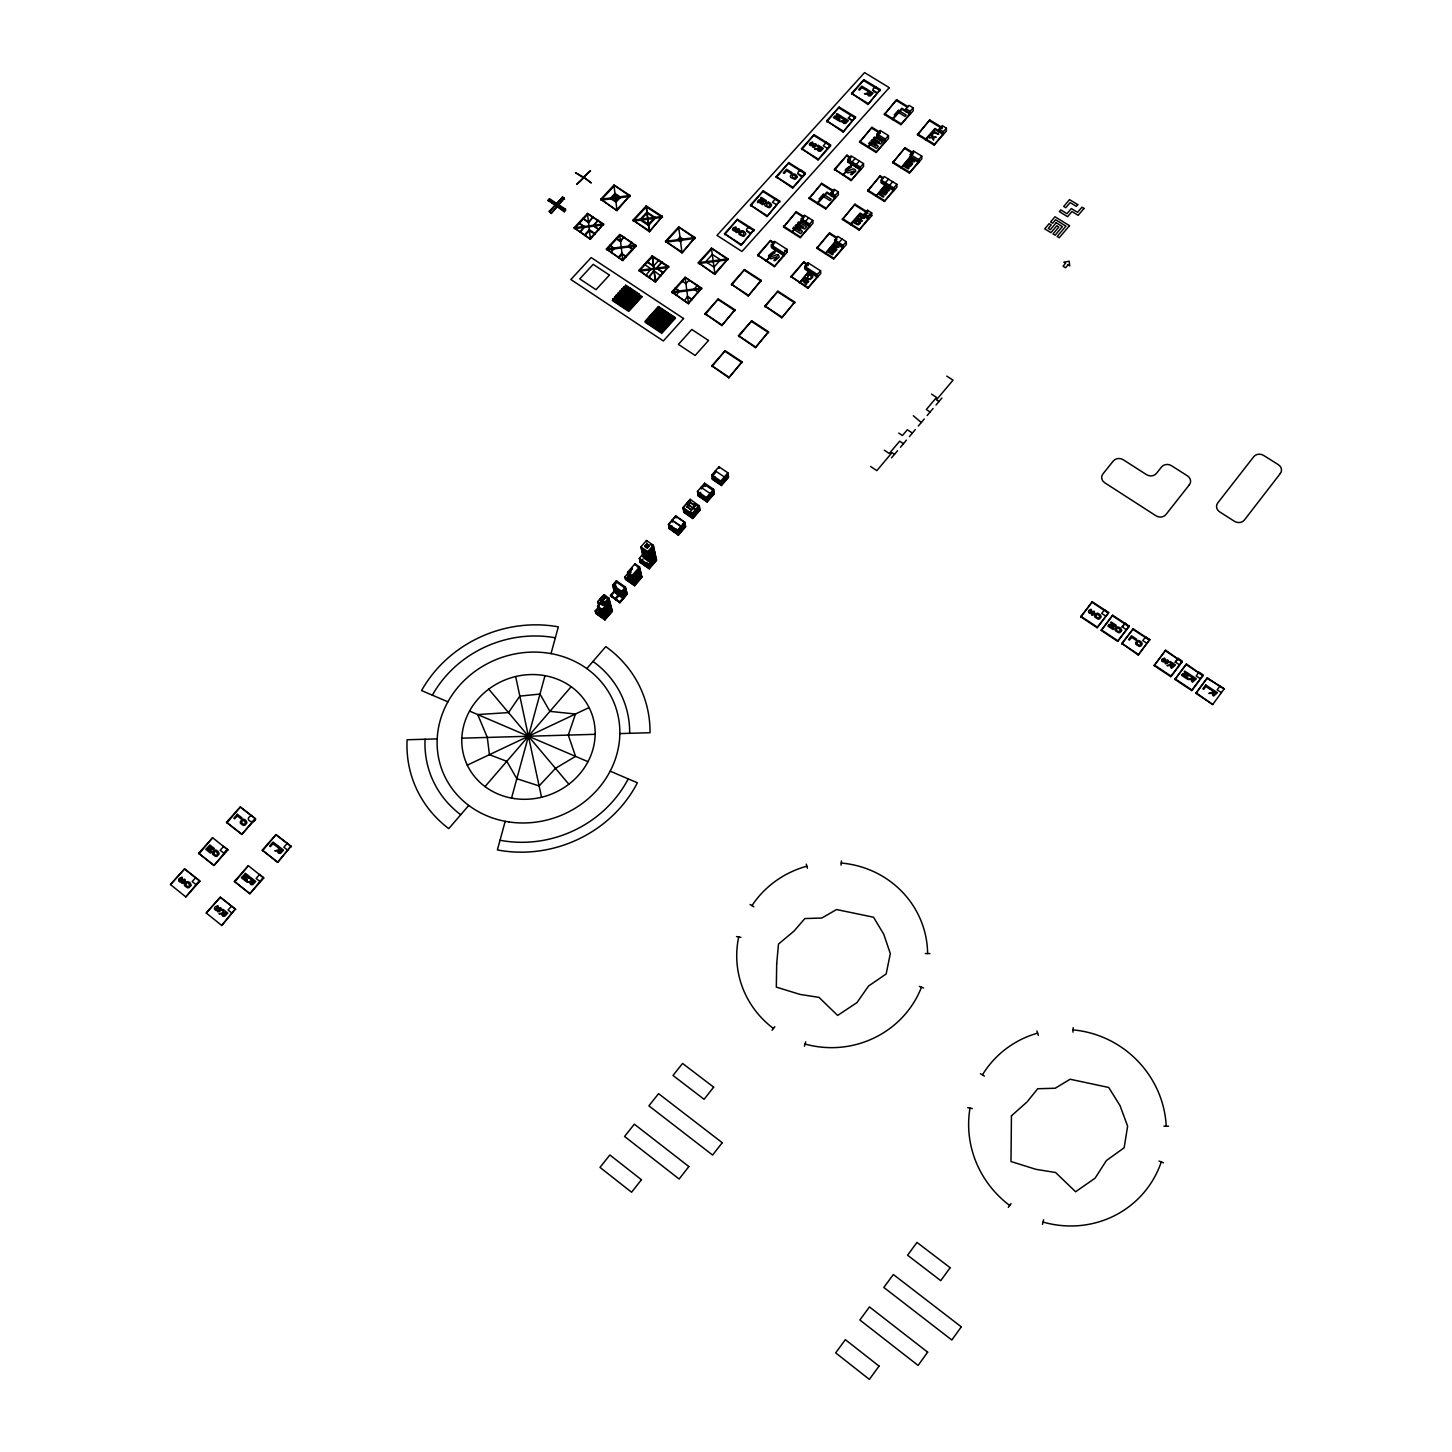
<?xml version="1.0" encoding="UTF-8"?>
<svg xmlns="http://www.w3.org/2000/svg" width="1452" height="1452" viewBox="0 0 1452 1452"><rect width="100%" height="100%" fill="white"/><g stroke="black" fill="none" stroke-linecap="round" stroke-linejoin="round"><path stroke-width="1.5" d="M912.382 154.039L901.002 167.906L910.313 157.379L910.331 154.475L913.435 150.972L921.784 156.126L921.748 159.012L909.351 173.078L892.671 162.751L905.086 147.741L913.417 152.877M905.975 111.75L905.975 108.791L909.061 105.343L913.199 107.884L913.181 110.842L900.875 124.636L884.377 114.508L896.683 99.734L907.682 106.45M909.351 173.078L918.662 161.535L910.313 156.38M913.199 107.884L910.114 111.332L910.095 114.272L901.855 109.227L892.617 119.572L892.617 118.556L901.855 108.21L910.114 113.256L900.875 124.636M913.417 153.876L913.435 150.972M939.135 132.041L939.19 129.101L942.275 125.634L946.432 128.175L946.359 131.116L934.09 145.037L917.446 134.818L929.752 119.935L942.221 127.54M921.784 156.126L918.68 159.629L918.662 162.533L910.313 157.379M917.446 134.818L929.752 119.935M934.09 145.037L943.328 133.566L934.997 128.466L925.759 138.902L925.759 139.918L934.961 129.482L943.292 134.582L943.364 131.66L946.432 128.175M1072.955 1032.136L1073.228 1027.653M841.035 865.156L841.47 860.945M1105.807 616.047L1101.687 613.452L1104.555 609.713L1108.493 613.198L1097.113 627.736L1080.796 616.882L1092.303 601.727L1108.62 612.526M1080.796 616.882L1092.303 601.727M1097.113 627.736L1108.638 612.417M1125.028 623.253L1122.178 626.992L1125.028 623.253L1128.966 626.738L1117.623 641.348L1101.215 630.44L1112.704 615.231L1129.111 626.066M1101.215 630.44L1112.704 615.231M1117.623 641.348L1129.13 625.975M1138.223 655.033L1149.748 639.588L1138.223 655.033L1121.87 643.418L1133.232 628.789L1149.712 639.697L1145.61 636.865L1142.76 640.622L1146.917 643.254M1126.298 629.623L1122.196 626.901M1121.724 644.089L1133.232 628.789M1154.159 665.615L1165.647 650.224L1182.091 661.876L1170.784 676.668L1154.159 665.615L1165.647 650.224M1042.463 1224.363L1043.625 1219.753M1170.784 676.668L1182.291 661.132L1178.135 658.373L1175.285 662.166L1178.135 658.373M1174.958 679.445L1186.447 663.981L1202.982 675.688L1191.693 690.553L1174.958 679.445L1186.447 663.981M1179.478 664.816L1175.303 662.058M505.205 821.306L497.383 849.928A122.821 112.258 -20.9 0 0 637.392 782.791L610.167 771.157M511.54 798.11L544.99 675.67M551.034 653.6L558.33 626.847A122.821 112.258 -20.9 0 0 421.57 690.571L447.906 701.824M1191.693 690.553L1203.2 674.944L1199.007 672.167L1196.158 675.979L1200.368 678.665M1221.386 692.568L1217.139 689.882L1219.989 686.052L1224.199 688.829L1212.71 704.529L1195.885 693.348L1207.356 677.812L1224.163 688.938M185.311 880.856L184.767 881.945A4.41 3.902 -34.8 0 1 184.132 882.653L183.279 883.179A1.978 1.742 -34.8 0 1 181.554 883.07L184.132 880.547L181.137 881.763A1.869 1.652 -34.8 0 1 180.411 881.945L180.157 881.945M804.408 1046.184L805.697 1041.846M1195.885 693.348L1207.356 677.812M1212.71 704.529L1196.067 692.713M1224.199 688.829L1207.157 678.465M1088.437 611.346C1088.619 616.338 1097.494 609.949 1091.577 614.795M809.653 143.748L809.581 143.875A1.978 1.652 -3.6 0 0 809.544 145.073C812.376 147.196 817.694 143.149 812.666 147.142A1.924 1.597 -3.5 0 0 814.463 147.215L815.244 146.743A4.283 3.576 -3.6 0 0 815.824 146.126L816.26 144.837M732.824 228.672L732.752 228.799A2.015 1.706 -5.9 0 0 732.679 230.051L734.549 231.158A1.851 1.561 -5.9 0 0 735.275 230.995L738.251 229.852L735.819 232.175A1.942 1.652 -5.8 0 0 737.634 232.247L738.451 231.757A4.356 3.684 -5.9 0 0 739.05 231.122L739.485 230.142A1.833 1.543 -5.8 0 0 739.431 229.489L739.05 228.926A1.924 1.633 -5.8 0 0 738.523 228.617L734.186 229.87L735.329 227.982A2.105 1.797 -5.9 0 1 736.128 228.182L735.892 226.911L733.55 227.746A5.136 4.356 -5.8 0 0 732.988 228.381M178.995 879.186L178.905 879.349A2.033 1.797 -34.8 0 0 178.705 880.711L179.068 881.382A2.668 2.36 -34.8 0 0 179.485 881.709L179.703 881.818M1008.305 1207.356L1011.064 1203.563M772.047 1030.267L774.842 1026.691M891.528 457.87L897.536 450.737M900.494 447.216L906.465 440.101M909.406 436.616L915.377 429.52M918.299 426.053L924.252 418.993M927.156 415.526L933.073 408.484M935.996 405.035L941.894 398.011M468.76 805.443L448.759 828.62A122.821 112.258 -20.9 0 1 407.105 739.758L437.197 738.887M485.004 786.603L571.18 686.705M586.808 668.592L605.774 646.612A122.821 112.258 -20.9 0 1 650.024 732.715L619.841 733.587M610.911 605.774L603.433 614.396L598.896 611.183M640.604 571.543L633.217 580.074L628.68 576.898M655.324 554.591L649.824 560.944L643.036 556.207M684.727 522.139L685.598 526.858L678.374 535.189L677.485 530.506L684.727 522.139L675.725 515.932L668.465 524.281L669.39 528.982L671.804 526.205M692.804 518.527L691.969 513.79L699.192 505.477L699.991 510.251L692.804 518.527L683.838 512.375L682.966 507.601L690.172 499.307L699.265 505.877L692.041 514.189L683.039 508L690.245 499.706M611.31 607.263L603.832 615.866L599.313 612.671M626.175 590.129L622.472 594.394L613.416 588.024L615.902 585.192M640.967 573.068L633.58 581.58L629.061 578.422M640.931 546.878L647.755 551.633L650.151 562.468L643.381 557.75L640.931 546.878L646.485 540.489L653.327 545.244L656.576 560.345L649.262 568.785L648.318 564.592L655.669 556.134M707.16 501.975L706.452 497.582L713.622 489.306L704.619 483.189L697.45 491.429L698.194 495.84L707.16 501.975L714.311 493.734L713.622 489.306M721.426 485.512L720.773 481.066L727.906 472.844L718.922 466.764L711.789 474.967L712.478 479.414L721.426 485.512L728.541 477.309L727.906 472.844M611.691 608.751L604.25 617.354L595.193 610.929L598.932 606.646L597.589 601.8L602.271 596.463C607.226 597.407 602.326 603.052 600.384 598.623L602.235 605.393M626.556 591.617L622.854 595.901L613.815 589.53L616.283 586.699M641.312 574.593L633.943 583.105L624.923 576.771L632.292 568.295M655.995 557.677L648.663 566.117L639.642 559.837M685.09 524.099L677.848 532.467L668.846 526.241M728.142 474.477L721.009 482.681L712.024 476.583L715.6 472.481L715.346 470.865L724.348 476.946L724.82 480.195M612.091 610.221L604.649 618.824L595.61 612.417L599.349 608.116M612.635 585.011L621.71 591.4L623.217 597.389L614.196 591.037L612.635 585.011L616.356 580.727L625.431 587.098L627.191 594.249L619.804 602.78L626.919 593.124M634.306 584.611L641.657 576.117M656.322 559.202L649.008 567.641L639.987 561.361M685.38 525.678L678.157 534.027L669.154 527.82M699.791 509.053L692.604 517.348L683.62 511.177M714.13 492.518L706.961 500.777L697.995 494.642M728.36 476.093L721.263 484.296L712.279 478.198M612.2 610.602L604.74 619.187L595.719 612.78M627.01 593.487L619.605 602.035L610.602 595.665L616.519 588.859M641.748 576.498L634.397 584.975L625.286 578.277M656.413 559.583L649.08 568.022L640.078 561.742M699.864 509.452L692.677 517.747L683.692 511.576M714.184 492.936L707.033 501.176L698.067 495.041L700.445 492.301M728.432 476.492L721.317 484.696L712.351 478.615M612.29 610.965L604.849 619.55L595.828 613.143M627.101 593.868L619.714 602.398L610.693 596.046L614.396 591.781L623.416 598.133M641.838 576.861L634.488 585.356L625.467 579.039M656.486 559.964L649.171 568.404L640.169 562.124L642.619 559.31M678.302 534.808L685.525 526.459M699.937 509.852L692.749 518.146L683.765 511.975M714.239 493.335L707.106 501.575L698.122 495.441L700.517 492.7M728.487 476.909L721.372 485.095L712.406 479.015M595.193 610.929L595.919 613.524L604.939 619.913L612.381 611.328L608.824 597.897L605.048 602.235L608.37 614.523M624.923 576.771L625.576 579.421L634.578 585.737L641.929 577.243L639.552 566.952L634.996 563.775L627.573 572.324L629.424 579.929M645.051 546.333C650.206 541.052 641.439 547.077 647.338 547.912L649.189 545.789L646.83 543.81M601.437 597.879L597.698 602.181L600.729 604.322M604.359 595.066L600.583 599.386L605.157 602.616L608.914 598.278L604.25 594.685L600.493 599.004L605.048 602.235M616.755 582.252L613.034 586.517L622.091 592.888L625.794 588.623L616.755 582.252L616.356 580.727M647.338 547.912L649.098 545.389M599.712 614.142L597.552 606.337L601.309 602.017L605.974 605.611M602.671 600.239L604.558 598.079M649.262 568.785L640.259 562.505L639.297 558.294L643.69 553.23M601.418 602.398L597.661 606.718L602.199 609.949L609.713 601.291M632.4 568.73L627.954 573.849L632.491 577.025L639.896 568.494L636.883 566.371M647.755 551.633L653.327 545.244M686.941 506.675L690.553 502.519L695.072 505.605L691.515 510.16L686.941 506.675L691.515 510.16M619.804 602.78L610.493 595.302L616.664 588.187M687.014 507.075L690.553 502.519M631.275 571.961L628.317 575.373L632.854 578.549L640.259 570.019M671.731 525.824L669.318 528.601L678.374 535.189M610.784 596.409L614.305 591.4L623.507 598.496L614.486 592.162M625.576 579.421L628.026 576.589M640.259 562.505L642.692 559.692M698.194 495.84L700.572 493.099M712.478 479.414L714.838 476.692M653.999 548.366L648.445 554.755L641.639 549.999M604.939 619.913L602.108 609.568L605.865 605.248M634.578 585.737L632.128 575.5L639.552 566.952M654.326 549.927L648.79 556.298L641.984 551.56M610.112 602.798L602.616 611.437L598.061 608.207M654.67 551.488L649.135 557.858L642.328 553.121M691.461 509.761L695.072 505.605M620.93 591.654L615.103 598.841L621.02 592.035M610.512 604.286L603.034 612.907L598.478 609.695M621.71 591.4L625.431 587.098M654.997 553.049L649.48 559.401L642.692 554.664M691.061 511.34L688.103 514.262M647.102 562.45L644.761 565.645M676.215 528.909L673.873 532.085M621.456 592.489L615.303 599.585L618.988 595.32M690.716 512.683L688.248 515.061M817.349 274.501L820.58 270.834L807.965 262.758L804.735 266.406L804.916 269.146L817.512 277.241L817.349 274.501L804.735 266.406M834.809 242.774L843.195 248.11L843.086 245.334L846.28 241.704L837.877 236.386L834.682 239.997L834.809 242.774L825.208 253.646L836.897 239.417M864.394 215.676L867.552 212.101L855.01 204.206L842.378 219.488L859.112 230.051L868.586 218.308L860.201 213.045L850.69 223.789L850.727 224.77L860.237 214.025L868.605 219.288L868.55 216.475L871.708 212.881L867.516 210.25L864.339 213.825L864.412 216.657M893.742 187.907L896.882 184.35L884.322 176.545L881.201 180.084L881.237 182.952L893.76 190.756L893.742 187.907L881.201 180.084M728.813 377.829L742.045 361.838L725.183 350.694L711.807 365.759L728.813 377.829L742.045 361.838M755.421 347.645L768.525 331.8L751.7 320.783L738.469 335.702L755.421 347.645L768.525 331.8M781.757 317.788L794.752 302.07L777.927 291.199L764.841 305.955L781.757 317.788L794.752 302.07M808.074 264.554L803.9 261.868L790.941 276.479L807.802 288.24L817.458 276.297L804.844 268.203L807.003 265.77M836.552 237.311L829.582 232.901L816.823 248.31L833.593 259L843.158 247.149L834.755 241.812M882.961 177.561L880.184 175.837L867.661 190.974L884.359 201.429L893.76 189.776L881.219 181.954M807.802 288.24L820.725 273.575L820.58 270.834M833.593 259L846.389 244.499L846.28 241.704M859.112 230.051L871.763 215.713L871.708 212.881M884.359 201.429L896.882 187.217L896.882 184.35M888.497 179.141L885.375 182.698L885.411 185.547L875.992 196.183L885.393 184.567M809.054 270.889L799.399 282.831L809.109 271.851M842.069 239.054L838.875 242.665L839.002 245.442M892.69 181.754L889.55 185.293L889.586 188.161M263.774 878.024L248.346 865.719L234.389 881.418L249.835 893.76L263.774 878.024L259.545 874.467L256.115 878.478L259.89 881.418M287.296 843.322L283.848 847.206L287.55 850.037M892.671 162.751L905.086 147.741M711.934 366.63L725.183 350.694M738.578 336.574L751.7 320.783M764.932 306.844L777.927 291.199M791.013 277.423L803.9 261.868M816.823 248.31L829.582 232.901M842.378 219.488L855.01 204.206M867.661 190.974L880.184 175.837M249.835 893.76L263.302 877.407M277.641 862.361L290.999 846.153L276.043 834.591L262.231 850.128L277.641 862.361L290.999 846.153M221.739 925.487L235.333 908.988L221.739 925.487L206.257 913.018L220.359 897.173L235.387 909.079M721.807 325.557L734.93 309.82L718.25 298.93L705 313.705L721.807 325.557L734.93 309.82M748.197 295.954L761.193 280.363L744.531 269.582L731.427 284.211L748.197 295.954L761.193 280.363M774.696 243.174L770.558 240.506L757.581 254.989L774.297 266.66L783.953 254.79L771.466 246.786L773.626 244.372M804.59 217.038L796.295 211.774L783.535 227.075L800.143 237.656L809.708 225.895L801.395 220.613M834.21 191.138L821.778 183.333L809.145 198.488L825.716 208.961L835.19 197.309L826.896 192.081L817.367 202.736L817.422 203.716L826.95 193.062L835.245 198.289L835.118 195.439L838.294 191.882L834.138 189.268L830.961 192.826L831.088 195.675L833.194 193.297M851.144 157.742L847.006 155.183L834.428 169.212L851.035 180.574L860.419 168.995L848.004 161.263L850.092 158.921M880.221 132.404L871.98 127.322L859.548 142.223L876.082 152.46L885.393 140.989L877.117 135.871M774.297 266.66L787.256 252.122L787.038 249.363L774.551 241.359L771.302 244.971L771.557 247.748L784.026 255.752L783.808 252.993L787.038 249.363M800.143 237.656L812.957 223.281L812.793 220.468L804.481 215.186L801.268 218.78L801.45 221.593L791.83 232.356L803.519 218.217M825.716 208.961L838.403 194.731L838.294 191.882M851.035 180.574L863.577 166.472L863.504 163.586L851.072 155.854L847.932 159.375L848.041 162.261L860.455 169.993L860.364 167.107L863.504 163.586M876.082 152.46L888.497 138.521L888.479 135.599L880.202 130.499L877.099 133.965L877.135 136.887L867.806 147.342L879.186 133.566M220.359 897.173L206.257 913.018M234.807 881.945L248.346 865.719M262.63 850.672L276.043 834.591M855.21 158.431L852.07 161.952L852.179 164.838L842.741 175.383L852.142 163.84M775.622 249.454L765.984 261.287L775.713 250.416M808.637 217.836L805.424 221.43L805.606 224.225M859.366 161.009L856.226 164.53L856.317 167.416M831.052 194.695L833.158 192.317M801.45 221.593L809.762 226.875L809.599 224.062L812.793 220.468M877.135 136.887L885.411 141.987L885.375 139.083L888.479 135.599M705.127 314.594L718.25 298.93M731.536 285.118L744.531 269.582M757.672 255.933L770.558 240.506M783.535 227.075L796.295 211.774M809.145 198.488L821.778 183.333M834.483 170.211L847.006 155.183M859.548 142.223L871.98 127.322M884.377 114.508L896.683 99.734M227.401 849.293L223.989 853.268L220.196 850.273L223.681 846.389L227.91 849.928L213.952 865.501L198.634 853.268L212.609 837.731L227.91 849.928M213.952 865.501L227.474 849.384M241.794 834.41L255.207 818.42L240.342 806.913L226.512 822.286L241.794 834.41L255.606 818.982C254.064 825.135 242.992 819.454 251.486 815.552M185.82 896.919L199.469 880.638L184.585 868.877L170.483 884.558L185.82 896.919L199.922 881.183L195.947 884.577L192.154 881.545L195.748 877.698M848.041 162.261L850.128 159.92M184.585 868.877L170.483 884.558M199.087 853.812L212.609 837.731M226.948 822.848L240.342 806.913M746.618 230.686C758.906 237.384 739.068 230.196 749.867 227.256M797.983 173.732C810.143 180.211 790.705 173.75 801.159 170.211L805.352 173.95L792.629 188.07L776.112 176.69L788.853 162.624L805.279 172.951L792.629 188.07M830.544 144.928L814.136 134.709L801.522 148.63L818.002 159.901L830.58 145.926L826.424 142.205L823.284 145.853L827.386 148.249M848.313 118.102L852.415 120.625L848.313 118.102L851.435 114.654M873.088 90.46C885.23 96.703 865.773 90.187 876.173 87.211M688.375 302.796L701.625 288.059L685.108 277.259L671.822 291.925L688.502 303.686L701.625 288.059L671.822 291.925L688.502 303.686L685.108 277.259L701.77 288.966L671.967 292.814L685.235 278.167M714.82 273.412L727.96 258.855L711.444 248.165L698.303 262.667L714.947 274.319L727.96 258.855L698.303 262.667L714.947 274.319L711.444 248.165L728.069 259.763L698.43 263.592L711.571 249.091M741.119 245.279L753.987 229.743L737.507 219.325L724.512 233.699L741.119 245.279L753.987 229.743M767.001 216.529L779.76 201.12L763.316 190.829L750.448 205.041L767.001 216.529L779.76 201.12M818.002 159.901L830.526 144.764M843.104 132.023L855.518 117.013L839.165 107.085L826.678 120.861L843.104 132.023L855.518 117.013M867.951 104.435L880.275 89.552L863.922 79.715L851.58 93.364L867.951 104.435L880.275 89.552M724.621 234.661L737.507 219.325M750.557 206.021L763.316 190.829M776.203 177.689L788.853 162.624M801.595 149.647L814.136 134.709M826.732 121.877L839.165 107.085M851.598 94.398L863.922 79.715M757.436 202.736L761.102 198.706M648.844 277.622L654.09 270.798L660.914 276.061M681.859 251.976L665.488 241.322L677.485 239.78L680.571 241.812L683.021 239.072L695.018 237.529L682.004 252.902L665.488 241.322L678.665 226.948L695.018 237.529L682.004 252.902L678.665 226.948L695.145 238.455L665.651 242.248L678.792 227.873M648.699 276.751L654.108 270.834M661.985 262.177L656.594 268.094L663.401 273.339M680.571 241.812L683.021 239.108L679.953 237.075L677.503 239.816L683.021 239.108M663.255 272.431L668.646 266.496L652.257 255.788L638.953 270.326L655.505 282.015L668.646 266.496L638.953 270.326L655.505 282.015L652.257 255.788L655.36 281.107L663.255 272.468L656.594 268.057L661.985 262.14L662.13 263.066M646.866 261.723L653.527 266.079L658.899 260.144L659.063 261.051M628.553 246.041L631.874 242.448L636.121 246.06L622.817 260.525L606.392 248.945L619.714 234.516L631.874 242.448L628.734 247.003L632.8 249.671L628.553 246.041L631.892 242.484M655.015 217.31L648.427 224.461L640.314 219.198L646.92 212.065L655.033 217.346L648.445 224.497L640.332 219.234M618.57 256.931L621.91 253.32M622.636 259.618L635.958 245.134L606.392 248.945L622.817 260.525L619.714 234.516L636.121 246.06L606.591 249.853L619.895 235.442M590.22 238.328L603.56 223.953L587.479 213.444L574.139 227.746L590.419 239.235L603.56 223.953L574.139 227.746L590.419 239.235L587.479 213.444L603.76 224.897L574.339 228.672L587.679 214.388M616.828 209.687L630.023 195.476L613.96 185.076L600.765 199.233L617.009 210.613L630.023 195.476L600.765 199.233L617.009 210.613L613.96 185.076L630.204 196.419L600.947 200.158L614.142 186.019M551.197 213.462L564.302 198.18L562.614 197.073L549.237 211.284L551.197 213.462L564.302 198.18M583.65 177.979L576.698 184.404L590.492 170.701L583.559 177.108L591.327 182.952L584.121 177.471M564.302 211.774L565.481 209.197L549.528 198.761L548.112 200.267L564.302 211.774L565.481 209.197M548.366 201.338L549.528 198.761M549.491 212.355L562.614 197.073M467.272 765.15L589.095 707.578M461.809 738.179L595.157 734.313M925.36 953.565L929.879 953.565M1163.887 1126.189L1168.57 1126.189M1213.836 695.907L1217.393 692.695L1212.039 689.155L1211.313 690.117L1213.382 691.805A2.541 2.305 15.7 0 1 1212.964 692.241L1208.844 693.403L1212.42 693.348L1212.71 695.363A2.487 2.251 15.9 0 0 1213.219 695.708M1171.818 668.101L1175.503 664.943L1170.221 661.44L1169.477 662.402L1171.528 664.072A2.505 2.269 13.3 0 1 1171.092 664.49L1166.991 665.651L1170.566 665.579L1170.838 667.593A2.468 2.232 13.5 0 0 1171.328 667.938M1192.709 681.968L1196.394 678.792L1191.076 675.253L1190.331 676.233L1192.401 677.903A2.523 2.287 14.5 0 1 1191.965 678.32L1187.863 679.482L1191.439 679.427L1191.711 681.442A2.468 2.251 14.7 0 0 1192.219 681.787M736.527 936.558L740.919 937.339M967.722 1107.713L972.314 1108.548M768.435 202.282L769.651 202.736A6.933 5.862 -4.9 0 1 770.522 203.298L771.52 204.823A3.122 2.632 -4.8 0 1 771.502 205.676L769.977 207.418A2.523 2.124 -4.8 0 1 769.143 207.69L765.168 205.894A2.977 2.523 -4.9 0 1 764.805 204.913A2.487 2.087 -4.9 0 1 764.968 203.952L766.384 202.518A2.541 2.142 -4.9 0 1 767.509 202.227A2.977 2.523 -4.9 0 1 768.525 202.155M742.589 230.904L743.823 231.358A6.97 5.917 -5.8 0 1 744.676 231.939L745.675 233.463A3.122 2.65 -5.7 0 1 745.656 234.335L744.114 236.095A2.523 2.142 -5.7 0 1 743.279 236.367L739.286 234.571A2.995 2.541 -5.7 0 1 738.941 233.572A2.487 2.124 -5.7 0 1 739.104 232.592L740.538 231.158A2.559 2.178 -5.7 0 1 741.663 230.85M1097.912 613.524L1099.11 613.996A6.625 5.989 9.2 0 1 1099.963 614.595L1101.015 616.156A2.977 2.686 9.3 0 1 1101.052 617.027L1099.708 618.806A2.432 2.196 9.3 0 1 1098.638 619.096A2.686 2.432 9.3 0 1 1098.057 619.096L1095.026 617.227A2.85 2.577 9.2 0 1 1094.627 616.211A2.36 2.142 9.2 0 1 1094.717 615.231L1095.752 613.924A2.45 2.214 9.2 0 1 1097.04 613.47M1138.949 640.713L1140.165 641.203A6.679 6.062 11.6 0 1 1141.036 641.802L1142.089 643.363A2.995 2.704 11.6 0 1 1142.143 644.252L1140.8 646.049A2.45 2.214 11.6 0 1 1139.729 646.358A2.704 2.45 11.6 0 1 1139.13 646.34L1136.081 644.452A2.868 2.595 11.6 0 1 1135.664 643.436A2.378 2.16 11.5 0 1 1135.754 642.437L1136.789 641.112A2.468 2.232 11.6 0 1 1138.078 640.659M216.294 850.455L217.437 850.981A6.988 6.189 -33.5 0 1 218.217 851.616L219.034 853.286A3.14 2.795 -33.4 0 1 218.925 854.23L217.256 856.135A2.559 2.269 -33.4 0 1 216.13 856.462A2.831 2.523 -33.4 0 1 215.531 856.426L212.754 854.429A3.013 2.668 -33.4 0 1 212.5 853.34A2.505 2.214 -33.4 0 1 212.772 852.27L214.025 850.872A2.595 2.287 -33.4 0 1 215.404 850.4M919.352 986.398L923.599 987.995M1159.023 1161.074L1163.506 1162.762M469.522 711.063L587.987 761.683M750.067 904.505L753.824 906.756M980.427 1073.7L984.402 1076.095M863.958 80.749L880.293 90.732M896.701 100.769L907.663 107.466M929.734 120.952L942.185 128.556M905.975 108.791L910.114 111.332M939.19 129.101L943.364 131.66M932.184 134.183L934.489 132.822L938.682 134.237L934.435 131.642L931.258 135.236L932.039 136.905L929.098 137.668L932.456 137.831L933.527 140.172L933.636 137.886L936.213 137.123L933.237 136.96L932.021 134.364M851.58 93.364L867.933 103.401M884.359 113.492L900.875 123.62M917.446 133.802L934.108 144.02M839.202 108.101L855.555 118.193M871.999 128.339L878.859 132.568M905.086 148.739L912.019 153.023M877.099 133.965L885.375 139.083M910.331 154.475L918.68 159.629M826.678 120.861L843.067 131.007M859.53 141.207L876.064 151.462M892.671 161.753L909.351 172.08M814.191 135.726L830.58 145.926M847.042 156.181L849.801 157.887M880.202 176.817L882.979 178.56M847.932 159.375L860.364 167.107M801.522 148.63L817.948 158.903M834.428 169.212L850.999 179.576M867.624 189.976L884.341 200.449M788.926 163.622L805.352 173.95M821.832 184.313L832.867 191.247M855.047 205.186L867.57 213.081L867.516 210.25M868.968 213.952L871.763 215.713M830.961 192.826L835.118 195.439M864.339 213.825L868.55 216.475M776.112 176.69L792.556 187.072M809.073 197.508L825.662 207.981M842.341 218.508L859.076 229.089M763.407 191.827L779.851 202.264M796.368 212.736L803.283 217.128M829.637 233.863L836.606 238.291M801.268 218.78L809.599 224.062M834.682 239.997L843.086 245.334M750.448 205.041L766.91 215.549M783.463 226.095L800.07 236.694M816.768 247.348L833.539 258.039M737.616 220.305L754.096 230.868M770.631 241.468L773.408 243.246M784.479 250.343L787.256 252.122M803.954 262.83L806.749 264.609M771.302 244.971L783.808 252.993M946.758 376.122L953.038 380.152L936.413 399.881L938.936 401.514M724.512 233.699L741.01 244.317M757.581 254.989L774.225 265.698M790.941 276.479L807.748 287.296M744.64 270.489L761.284 281.271M778.018 292.088L794.807 302.978M931.549 394.145L936.558 397.394L926.322 409.537L930.115 412.005M583.559 177.108L575.428 172.625L583.087 177.616M731.427 284.211L748.089 295.065M764.841 305.955L781.666 316.899M913.326 415.744L921.276 422.514M562.85 198.162L564.538 199.269M718.359 299.82L735.039 310.728M751.791 321.672L768.616 332.671M912.4 433.077L907.318 429.756L902.454 435.527L898.715 433.077M653.509 266.043L646.866 261.687L647.029 262.612M549.782 199.831L565.717 210.268M555.934 204.169L557.622 205.276M556.189 205.24L557.877 206.347M548.112 200.267L564.048 210.721M594.812 233.373L589.276 229.706L584.684 234.68L584.884 235.605L589.476 230.668L595.011 234.298L594.812 233.336M675.289 289.148L675.144 288.24L679.282 290.963L676.106 295.536M675.162 288.276L679.282 290.999M687.558 296.426L691.697 299.13M903.489 443.659L899.677 441.172L889.296 453.496L884.268 450.174M549.237 211.284L550.943 212.391M705 313.705L721.698 324.685M738.469 335.702L755.33 346.774M894.541 454.295L892 452.625L876.845 470.63L870.547 466.455M725.292 351.565L742.153 362.691M1092.194 602.417L1108.493 613.198M1112.577 615.902L1128.966 626.738M1133.086 629.46L1149.567 640.35M1165.466 650.877L1182.091 661.876M1186.266 664.635L1202.982 675.688M711.807 365.759L728.686 376.975M1080.905 616.211L1097.24 627.064M1101.324 629.787L1117.75 640.695M1121.87 643.418L1138.368 654.38M1154.304 664.98L1170.965 676.033M1175.14 678.81L1191.874 689.918M711.789 474.967L720.773 481.066M697.45 491.429L706.452 497.582M697.722 493.045L706.707 499.179L713.876 490.921L704.892 484.805L701.298 488.925L701.044 487.309L710.046 493.444L710.554 496.657M694.129 503.771L699.519 507.456L692.314 515.769L683.329 509.598M690.626 502.918L695.127 506.004M695.653 510.033L686.578 503.463L695.581 509.634L696.198 513.191M682.966 507.601L691.969 513.79M682.458 524.009L685.453 526.06L678.229 534.409L669.245 528.201M672.167 520.506L681.188 526.713M668.465 524.281L677.485 530.506M650.242 544.446L653.654 546.805L648.1 553.194L641.276 548.439M646.902 544.21L649.189 545.789M644.96 545.934L647.247 547.531M639.297 558.294L648.318 564.592M627.573 572.324L632.128 575.5M610.493 595.302L619.514 601.654M604.758 596.572L609.314 599.785L605.557 604.123L601.001 600.892M604.649 598.46L602.271 596.463M601.818 603.887L606.373 607.099M597.589 601.8L600.62 603.941M597.552 606.337L602.108 609.568M240.76 807.475L255.606 818.982M276.443 835.154L291.453 846.788M226.512 822.286L241.377 833.865M262.231 850.128L277.241 861.835M198.634 853.268L213.517 864.975M234.389 881.418L249.417 893.252M185.057 869.403L199.922 881.183M220.795 897.699L235.823 909.587M231.884 913.036L228.037 909.987L231.63 906.102M488.743 689.119L568.857 784.207M816.187 144.528L815.951 144.147A1.906 1.597 -3.5 0 0 815.28 143.694L811.087 144.964L812.122 143.095A2.069 1.742 -3.6 0 1 812.92 143.258L812.648 142.042L810.361 142.859A5.064 4.229 -3.5 0 0 809.817 143.476M1168.334 660.769L1168.007 660.279A1.851 1.688 13.2 0 0 1167.408 659.88L1163.415 661.186L1164.286 659.208A2.033 1.833 13.1 0 1 1165.067 659.408L1164.74 658.101L1162.544 658.936A4.955 4.483 13.2 0 0 1162.072 659.607M185.311 880.13L185.003 879.531A1.96 1.724 -34.8 0 0 184.531 879.186L180.193 880.529L181.5 878.46A2.142 1.888 -34.8 0 1 182.262 878.678L182.153 877.28A2.341 2.069 -34.8 0 0 181.5 877.244L179.794 878.188A5.227 4.61 -34.8 0 0 179.195 878.877M1036.928 1030.993L1038.307 1035.312M806.259 864.14L807.421 868.223M601.346 597.498L601.854 599.367M604.25 594.685L605.175 598.079M634.996 563.775L635.359 565.318M646.485 540.489L646.83 542.068M515.642 676.541L541.542 797.257M672.476 522.067L672.095 520.106L681.115 526.314L681.768 529.853M675.725 515.932L676.106 517.91M644.543 265.335L644.379 264.409L651.022 268.82L645.777 275.608M690.172 499.307L690.535 501.303M704.619 483.189L705.146 486.42M681.932 281.815L681.787 280.926L685.925 283.648L689.228 279.964L689.355 280.853M684.364 300.963L687.558 296.389L691.824 300.001M718.922 466.764L719.157 468.397M697.632 286.262L697.486 285.354L694.183 289.057L698.448 292.632M1168.424 661.096L1168.098 662.457A4.193 3.793 13.1 0 1 1167.571 663.128L1166.827 663.618A1.869 1.706 13.2 0 1 1165.121 663.528C1169.55 659.68 1164.704 663.473 1161.909 661.313A1.942 1.761 13 0 1 1161.872 660.043M674.273 317.026L674.418 318.188M673.093 316.246L673.474 319.24M671.931 315.483L672.53 320.293M670.751 314.703L671.586 321.346M669.572 313.922L670.624 322.398M668.41 313.16L669.681 323.451M667.23 312.38L668.737 324.504M666.069 311.599L667.793 325.557M664.889 310.837L666.849 326.609M663.727 310.056L665.887 327.662M662.548 309.294L664.943 328.715M661.386 308.514L664 329.767M660.224 307.751L663.038 330.82M659.045 306.971L662.094 331.873M657.992 307.116L661.041 332.018M657.048 308.151L659.861 331.238M656.104 309.203L658.682 330.457M655.142 310.256L657.52 329.677M654.199 311.291L656.34 328.896M653.255 312.343L655.161 328.116M652.311 313.396L653.999 327.335M651.367 314.431L652.819 326.573M650.405 315.483L651.658 325.793M649.461 316.536L650.478 325.012M648.518 317.589L649.316 324.232M647.556 318.641L648.137 323.451M646.612 319.676L646.975 322.689M645.65 320.729L645.795 321.908M775.658 198.67L772.446 202.227L776.548 204.696M807.965 262.758L808.147 265.516M880.202 130.499L880.239 133.421M1088.655 610.929A4.882 4.429 9 0 1 1089.127 610.294L1090.67 609.423A2.196 1.978 8.9 0 1 1091.305 609.459L1091.614 610.729A1.997 1.815 8.9 0 0 1090.851 610.53L1089.944 612.49L1093.919 611.201A1.833 1.652 9 0 1 1094.427 611.51L1094.572 613.742A4.138 3.739 8.9 0 1 1094.046 614.377L1093.302 614.868A1.851 1.67 9 0 1 1091.614 614.795M1097.131 613.361A2.85 2.577 9.2 0 1 1098.002 613.416M1138.168 640.532A2.868 2.595 11.6 0 1 1139.04 640.604M777.873 255.026A2.614 2.232 -4.8 0 0 776.511 254.717L771.175 256.877L771.175 254.772L775.041 252.793L772.591 252.267L768.798 255.389A2.977 2.541 -4.9 0 0 768.798 257.058L768.888 257.24A2.323 1.978 -4.9 0 0 769.306 257.857L770.522 258.601A2.704 2.305 -4.9 0 0 771.248 258.765L777.11 256.641L773.862 260.434A2.85 2.432 -4.8 0 0 775.059 260.652L779.089 257.204A2.795 2.396 -4.8 0 0 778.98 256.205A2.414 2.069 -4.8 0 0 778.399 255.37M777.8 254.917A2.795 2.396 -4.8 0 1 778.29 255.243M628.208 778.871A112.548 102.874 -20.9 0 1 500.032 840.254M460.72 814.753A104.635 95.632 -20.9 0 1 425.073 739.231M432.351 695.181A110.316 100.841 -20.9 0 1 555.354 637.791M592.979 661.422A102.257 93.454 -20.9 0 1 629.66 733.314M841.252 863.051A95.487 92.438 -6.3 0 1 927.61 953.565M921.475 987.197A95.487 92.438 -6.3 0 1 805.043 1044.024M773.444 1028.47A95.487 92.438 -6.3 0 1 738.723 936.957M751.936 905.631A95.487 92.438 -6.3 0 1 806.84 866.191M1161.273 1161.927A100.206 96.848 39.7 0 1 1043.044 1222.058M1009.684 1205.469A100.206 96.848 39.7 0 1 970.009 1108.13M982.423 1074.897A100.206 96.848 39.7 0 1 1037.617 1033.152M1073.082 1029.904A100.206 96.848 39.7 0 1 1166.228 1126.189M741.772 230.723A2.995 2.541 -5.7 0 1 742.68 230.795M215.531 850.273A3.013 2.668 -33.4 0 1 216.402 850.327M243.319 819.309A2.977 2.65 -31.8 0 1 244.172 819.382L245.225 819.999A6.97 6.189 -32 0 1 245.987 820.634L246.804 822.286A3.122 2.759 -31.8 0 1 246.713 823.23L245.061 825.117A2.541 2.251 -31.8 0 1 243.954 825.426A2.813 2.505 -31.8 0 1 243.355 825.408L240.56 823.411A2.977 2.65 -31.8 0 1 240.324 822.34A2.487 2.196 -31.8 0 1 240.578 821.288L241.831 819.908A2.559 2.287 -31.8 0 1 243.192 819.436M214.46 908.589L215.531 910.259A1.869 1.67 -35.5 0 0 216.965 910.204L219.96 908.97L217.383 911.529A1.997 1.779 -35.5 0 0 219.125 911.638L219.978 911.094A4.429 3.939 -35.4 0 0 220.631 910.386L221.158 909.297A1.942 1.724 -35.5 0 0 221.158 908.553L220.831 907.954A1.96 1.742 -35.5 0 0 220.359 907.609L216.076 909.006L217.31 906.865A2.142 1.906 -35.5 0 1 218.072 907.083L217.963 905.667L215.586 906.574A5.227 4.665 -35.5 0 0 214.987 907.282A3.775 3.376 -35.5 0 0 214.696 907.754L214.46 908.589M808.292 275.844L807.784 277.259L807.53 275.081A3.34 2.868 -3.8 0 1 807.947 274.61L808.328 274.301A2.196 1.888 -3.8 0 1 808.964 274.011A2.523 2.16 -3.8 0 1 810.506 274.011L811.269 274.319A4.592 3.939 -3.9 0 1 812.013 274.827L812.811 276.261A2.468 2.124 -3.8 0 1 812.539 277.314L812.412 277.514A3.067 2.632 -3.8 0 1 811.922 278.022A2.414 2.069 -3.8 0 1 810.779 278.566C811.051 279.183 812.158 272.559 808.292 275.844M776.693 963.819L776.33 987.124L800.143 994.438L819.001 997.379L837.622 1015.438L856.952 1002.624L868.532 986.035L886.156 973.965L890.33 953.619L883.76 934.271L873.541 917.21L836.533 909.551L821.778 918.045L804.825 918.553L794.153 930.968L778.472 944.09L776.693 963.819M656.994 321.509L660.279 324.885A3.067 2.65 -8.6 0 0 660.86 324.921A3.467 2.995 -8.6 0 0 662.475 324.576L667.539 319.458L657.792 313.033L656.177 314.812L659.861 317.244L656.994 321.509M241.522 822.068L242.085 823.375A5.118 4.537 -31.7 0 0 242.665 823.847C247.911 826.152 244.081 817.24 241.558 821.905M213.716 853.05L214.279 854.375A5.155 4.574 -33.3 0 0 214.842 854.847C220.377 857.134 215.949 848.041 213.716 853.05M185.638 884.359L186.183 885.684A5.191 4.61 -34.8 0 0 186.763 886.174C192.263 888.497 187.961 879.259 185.638 884.359M853.885 171.209L850.563 174.458A2.813 2.36 -2.5 0 0 851.761 174.676L855.664 171.318A2.759 2.323 -2.5 0 0 855.555 170.356A2.378 1.997 -2.5 0 0 854.956 169.557A2.868 2.414 -2.5 0 0 854.448 169.231A2.577 2.16 -2.5 0 0 853.104 168.922L847.877 171.009L847.841 168.976L851.616 167.053L849.202 166.563L845.59 169.376A2.922 2.468 -2.6 0 0 845.536 171.209L845.627 171.372A2.287 1.924 -2.6 0 0 846.044 171.971L847.26 172.679A2.668 2.251 -2.6 0 0 847.986 172.842L853.885 171.209M1011.445 1115.808L1010.991 1161.527L1035.929 1169.332L1055.586 1172.508L1075.605 1191.747L1095.098 1178.171L1106.406 1160.547L1124.138 1147.788L1127.623 1126.171L1120.018 1105.607L1108.729 1087.475L1070.124 1079.235L1055.205 1088.238L1037.672 1088.746L1027.127 1101.887L1011.445 1115.808M880.565 193.987L883.869 196.419L883.215 197.182L879.694 194.804L879.876 193.225A4.61 3.884 -1.7 0 1 880.493 192.571L881.654 192.1A2.559 2.16 -1.7 0 1 882.326 192.19L885.793 194.259L885.121 195.004L881.691 193.043L880.565 193.878M795.914 176.908C791.086 181.772 791.394 170.592 795.914 176.908M770.322 205.276C765.549 210.213 765.658 198.888 770.322 205.276M278.004 851.852L278.367 852.941A2.559 2.287 -32.3 0 0 278.82 853.304L280.545 853.304L283.521 850.164L278.748 846.462L277.84 847.46L279.637 849.22A2.614 2.341 -32.2 0 1 279.147 849.674L274.809 850.872L278.421 850.836L278.004 851.852M740.175 233.155C744.114 239.834 745.638 228.654 740.175 233.155M1213.255 693.893L1214.308 694.691L1215.76 693.076L1214.398 692.168L1213.291 693.784M250.216 883.161L250.597 884.268A2.577 2.305 -34 0 0 251.033 884.631L252.757 884.631L255.77 881.473L250.996 877.716L250.089 878.732L251.886 880.511A2.632 2.36 -33.9 0 1 251.377 880.965L247.021 882.181L250.651 882.126L250.216 883.161M659.444 321.001L660.097 322.344A1.906 1.652 -8.6 0 0 660.969 322.653L664.29 320.166L661.495 318.333L659.444 321.001M1192.274 679.972L1193.29 680.77L1194.76 679.155L1193.417 678.265L1192.292 679.863M222.156 914.796L222.519 915.922A2.595 2.323 -35.6 0 0 222.973 916.285L224.697 916.285L227.746 913.09L222.955 909.297L222.047 910.331L223.844 912.128A2.65 2.36 -35.5 0 1 223.336 912.582L218.943 913.816L222.592 913.762L222.156 914.796M1171.383 666.123L1172.417 666.922L1173.888 665.325L1172.526 664.435L1171.419 666.014M859.257 222.737C855.028 226.585 855.301 217.637 859.257 222.737M867.751 94.489L868.223 95.578A2.487 2.051 -2.1 0 0 868.713 95.886L870.456 95.868L873.142 93.109L867.933 89.933L867.134 90.823L869.131 92.329A2.559 2.105 -2.2 0 1 868.677 92.728L864.43 93.817L867.77 94.344M842.922 122.004L843.394 123.111A2.505 2.087 -2.7 0 0 843.884 123.42L845.627 123.402L848.349 120.625L843.14 117.394L842.323 118.302L844.32 119.826A2.559 2.124 -2.8 0 1 843.866 120.226L839.583 121.333L842.922 122.004M817.839 149.81L818.311 150.917A2.523 2.105 -3.4 0 0 818.801 151.226L820.562 151.226L823.302 148.394L818.075 145.146L817.258 146.053L819.255 147.596A2.577 2.16 -3.4 0 1 818.783 147.995L814.499 149.12L817.875 149.647M1136.843 642.873L1137.569 644.398A4.919 4.447 11.6 0 0 1138.223 644.851C1143.414 647.048 1139.203 638.717 1136.843 642.873M1116.261 629.224L1116.987 630.749A4.882 4.429 10.4 0 0 1117.623 631.184C1122.614 633.399 1118.893 625.267 1116.298 629.079M1095.788 615.648L1096.514 617.173A4.882 4.41 9.3 0 0 1097.149 617.608C1102.322 619.786 1098.111 611.564 1095.788 615.648M868.877 94.217L869.875 94.961L871.472 93.472L870.147 92.656L868.913 94.126M844.048 121.732L845.064 122.476L846.661 120.97L845.336 120.153L844.048 121.732M818.982 149.538L819.981 150.282L821.596 148.757L820.271 147.941L819.019 149.429M1121.543 630.604L1120.2 632.382A2.432 2.214 10.5 0 1 1119.129 632.691A2.686 2.432 10.4 0 1 1118.548 632.673L1115.499 630.803A2.85 2.577 10.4 0 1 1115.082 629.787A2.378 2.16 10.4 0 1 1115.19 628.789L1116.207 627.482A2.45 2.232 10.4 0 1 1117.495 627.028A2.904 2.632 10.4 0 1 1118.385 627.082L1119.583 627.554A6.643 6.026 10.4 0 1 1120.436 628.153L1121.488 629.714A2.977 2.704 10.4 0 1 1121.543 630.604M279.165 851.398L280.073 852.251L281.815 850.563L280.599 849.62L279.165 851.398M251.396 882.707L252.303 883.56L254.064 881.872L252.848 880.91L251.396 882.707M223.336 914.343L224.243 915.214L226.022 913.49L224.806 912.528L223.336 914.343M797.094 177.307L795.569 179.032A2.505 2.105 -4.1 0 1 794.752 179.286L790.777 177.525A2.958 2.487 -4.1 0 1 790.414 176.563A2.468 2.069 -4.1 0 1 790.578 175.601L791.975 174.186A2.523 2.124 -4.1 0 1 793.082 173.895A3.013 2.523 -4.1 0 1 794.008 173.95L795.224 174.385A6.915 5.808 -4.2 0 1 796.095 174.966L797.094 176.454A3.104 2.595 -4.1 0 1 797.075 177.307M575.482 714.021L568.295 735.093L575.555 756.365L555.499 768.344L539.109 785.931L516.839 778.726L506.821 761.32L489.433 754.695L487.327 737.434L477.708 714.565L508.509 712.587L519.834 696.107L539.981 694.056L549.909 711.371L575.482 714.021M190.865 885.557L189.177 887.462A2.577 2.287 -34.9 0 1 188.034 887.789A2.868 2.541 -34.9 0 1 187.435 887.771L184.64 885.738A3.031 2.686 -34.9 0 1 184.404 884.649A2.523 2.232 -34.9 0 1 184.676 883.56L185.947 882.144A2.614 2.305 -34.9 0 1 187.344 881.673A3.085 2.741 -34.9 0 1 188.234 881.745L189.377 882.253A7.042 6.225 -35 0 1 190.158 882.907L190.956 884.595A3.176 2.813 -34.9 0 1 190.847 885.557M860.219 223.118L858.695 224.679A1.978 1.67 -2.4 0 1 857.987 224.842L854.956 223.39A2.432 2.051 -2.4 0 1 854.702 222.828L853.431 222.519L854.702 222.029A2.305 1.942 -2.4 0 1 855.028 221.339L856.008 220.468A2.196 1.869 -2.4 0 1 856.952 220.178L860.02 221.648A2.396 2.033 -2.4 0 1 860.256 222.265A2.214 1.888 -2.4 0 1 860.219 223.118M961.297 1326.856L951.822 1340.014L883.832 1287.452L893.343 1274.511L961.297 1326.856M927.665 1352.175L918.1 1365.424L859.856 1319.995L869.476 1306.927L927.665 1352.175M879.041 1366.096L869.367 1379.4L835.644 1352.865L845.354 1339.67L879.041 1366.096M950.152 1267.723L940.751 1280.646L907.573 1255.218L916.992 1242.422L950.152 1267.723M1205.723 684.963L1202.837 688.756L1203.744 689.355L1205.886 686.524L1210.26 689.428L1211.004 688.448L1205.723 684.963M1182.2 674.49L1181.565 675.307L1186.81 678.792L1187.809 677.485L1184.832 674.309L1189.043 675.87L1190.023 674.563L1184.778 671.096L1184.16 671.913L1188.281 674.69L1182.872 673.583L1186.338 677.231L1182.2 674.49M1280.355 473.461L1244.437 519.979A7.242 6.371 12.3 0 1 1234.454 521.304L1219.716 511.903A7.224 6.353 11.7 0 1 1217.738 502.955L1253.729 456.727A7.169 6.244 11.9 0 1 1263.603 455.42L1278.286 464.622A7.187 6.262 12.5 0 1 1280.355 473.461M1131.652 637.337L1129.493 640.114L1128.603 639.533L1131.507 635.794L1136.68 639.225L1135.936 640.187L1131.652 637.337M722.243 1142.706L712.605 1155.066L648.899 1105.825L658.573 1093.646L722.243 1142.706M1108.548 625.304L1107.912 626.102L1113.067 629.533L1114.065 628.244L1111.143 625.122L1115.299 626.647L1116.298 625.376L1111.143 621.964L1110.526 622.781L1114.555 625.485L1109.237 624.414L1112.613 627.99L1108.548 625.304M688.865 1166.555L679.137 1179.024L624.578 1136.462L634.324 1124.175L688.865 1166.555M713.658 1087.149L704.093 1099.309L673.002 1075.478L682.567 1063.427L713.658 1087.149M641.421 1179.732L631.584 1192.237L600.003 1167.39L609.858 1154.975L641.421 1179.732M1189.388 484.732L1165.992 514.498A7.206 6.371 9.6 0 1 1156.01 515.823L1104.718 482.754A7.133 6.298 7.3 0 1 1102.939 473.915L1113.285 461.01A7.115 6.262 7.5 0 1 1123.158 459.703L1146.572 474.677A7.133 6.28 8.6 0 0 1156.464 473.37L1161.546 466.981A7.151 6.28 9.2 0 1 1171.437 465.675L1187.464 475.875A7.169 6.298 9.9 0 1 1189.388 484.732M1068.037 264.845L1065.568 267.785L1063.064 266.224L1065.532 263.284L1063.844 262.249L1069.18 261.197L1069.725 265.879L1068.037 264.845M1069.452 225.659L1059.216 237.765L1057.147 236.495L1065.913 226.113L1055.586 219.76L1052.664 223.209L1050.595 221.938L1054.987 216.784L1069.452 225.659M1083.991 208.435L1078.183 215.313L1071.975 211.52L1067.619 216.675L1059.361 211.629L1060.813 209.905L1067.002 213.698L1071.358 208.543L1077.566 212.337L1081.921 207.182L1083.991 208.435M1056.185 222.755L1050.341 229.67L1048.271 228.4L1051.194 224.933L1049.124 223.662L1044.732 228.853L1050.939 232.665L1056.802 225.75L1058.853 227.02L1053.009 233.935L1055.078 235.224L1062.392 226.566L1056.185 222.755M1077.783 204.659L1076.331 206.365L1070.142 202.59L1065.786 207.727L1063.717 206.474L1069.525 199.632L1077.783 204.659M684.799 522.52L677.558 530.887L668.537 524.68L675.797 516.331L684.799 522.52M803.41 279.873L802.575 280.817L806.187 284.429L806.895 283.63L804.299 281.144L807.947 282.45L808.764 281.506L806.404 278.875L810.579 279.456L805.479 277.514L804.735 278.367L807.276 281.252L803.41 279.873M828.675 251.269L828.039 251.995L832.377 254.753L833.394 253.61L831.034 251.033L834.646 252.194L835.644 251.051L831.306 248.292L830.671 249.018L834.083 251.214L829.382 250.488L832.105 253.447L828.675 251.269M832.649 246.786L831.978 247.548L836.316 250.307L836.951 249.581L834.12 247.784L838.929 247.33L834.61 244.571L833.974 245.297L836.769 247.076L832.649 246.786M858.078 218.018L857.406 218.78L861.726 221.503L862.397 220.74L860.709 219.669L862.016 218.199L864.376 218.508L860.038 215.785L859.384 216.548L861.29 217.746L859.983 219.216L858.078 218.018M882.689 190.158L882.072 190.865L886.392 193.57L887.372 192.444L885.03 189.922L888.606 191.065L889.586 189.94L885.266 187.254L884.649 187.961L888.025 190.103L883.379 189.395L886.101 192.299L882.689 190.158M904.469 165.528L903.852 166.218L908.172 168.904L909.152 167.797L906.792 165.292L910.368 166.417L911.33 165.31L907.028 162.642L906.411 163.332L909.787 165.455L905.159 164.766L907.881 167.633L904.469 165.528M908.317 161.172L907.663 161.916L911.983 164.584L912.6 163.876L909.787 162.152L914.524 161.698L910.204 159.03L909.587 159.738L912.382 161.444L908.317 161.172M247.312 880.075L246.096 881.455L241.377 877.734L242.139 876.863L245.86 879.803L242.992 875.919L243.718 875.102L248.256 877.099L244.571 874.14L245.334 873.269L250.053 876.972L248.836 878.351L244.844 876.699L247.312 880.075M277.804 845.736L276.915 846.734L272.994 843.703L270.381 846.643L269.582 846.026L273.103 842.069L277.804 845.736M708.503 340.494L695.145 355.486L678.429 344.396L691.805 329.459L708.503 340.494M793.808 227.274L792.629 228.581L800.56 233.645L802.43 231.558L798.146 226.821L804.753 228.944L806.622 226.857L798.691 221.829L797.511 223.136L803.718 227.165L796.222 224.588L795.115 225.822L800.07 231.249L793.808 227.274M823.338 194.241L819.055 199.033L820.38 199.868L823.429 196.456L829.927 200.558L831.161 199.16L823.338 194.241M869.766 142.314L868.623 143.603L876.5 148.485L878.315 146.452L874.031 141.879L880.565 143.929L882.38 141.915L874.485 137.032L873.342 138.321L879.531 142.205L872.089 139.719L871.018 140.917L875.992 146.18L869.766 142.314M898.389 110.298L894.232 114.944L895.557 115.761L898.516 112.439L904.977 116.396L906.175 115.053L898.389 110.298M889.277 87.664L741.954 251.468L716.998 235.387L864.575 72.6L889.277 87.664M206.601 848.512L205.821 849.384L210.486 853.05L211.72 851.689L209.288 848.349L213.244 849.983L214.46 848.621L209.796 844.955L209.034 845.826L212.682 848.748L208.18 846.77L207.454 847.569L210.286 851.417L206.601 848.512M237.366 814.3L233.845 818.22L234.643 818.837L237.257 815.915L241.123 818.928L242.03 817.93L237.366 814.3M683.547 318.514L663.346 340.984L570.854 279.51L591.164 257.567L683.547 318.514M763.825 203.425L762.699 204.678L757.545 201.392L758.253 200.594L762.318 203.189L759.033 199.741L764.532 200.739L760.485 198.125L761.193 197.345L766.366 200.63L765.24 201.864L760.993 200.412L763.825 203.425M791.739 172.534L790.904 173.46L786.621 170.755L784.207 173.423L783.336 172.879L786.585 169.285L791.739 172.534M839.655 119.481L838.566 120.697L833.43 117.521L834.12 116.741L838.167 119.264L834.882 115.906L840.309 116.886L836.279 114.363L836.969 113.583L842.106 116.759L841.017 117.975L836.824 116.577L839.655 119.481M866.917 89.298L866.118 90.187L861.853 87.592L859.511 90.169L858.64 89.643L861.78 86.158L866.917 89.298M720.537 259.799L713.985 267.114L705.726 261.723L712.297 254.445L720.555 259.835M675.017 317.516L661.622 332.417L645.051 321.4L658.464 306.59L675.035 317.534M675.18 318.46L661.785 333.343L645.214 322.344L658.627 307.534L675.18 318.46M629.043 310.002L627.99 310.147L625.594 284.937L629.043 310.002M630.948 307.915L629.986 308.949L627.318 286.08L628.48 286.843L630.948 307.915M632.854 305.827L631.892 306.862L629.642 287.623L630.803 288.385L632.854 305.827M634.742 303.74L633.798 304.775L631.965 289.148L633.126 289.91L634.742 303.74M636.648 301.653L635.704 302.688L634.288 290.672L635.432 291.435L636.648 301.653M638.535 299.566L637.591 300.6L636.593 292.215L637.755 292.977L638.535 299.566M640.441 297.478L639.497 298.513L638.916 293.74L640.441 297.478M642.002 295.772L642.002 295.772M642.165 296.68L628.734 311.418L612.327 300.528L625.758 285.844L642.165 296.68M612.762 298.967L612.889 300.128L612.762 298.967M614.668 296.88L614.051 300.891L615.212 301.653L614.668 296.88M616.574 294.792L615.612 295.845L616.374 302.433L617.536 303.196L616.574 294.792M618.461 292.723L617.517 293.758L618.679 303.976L619.841 304.738L618.461 292.723M620.367 290.636L619.423 291.689L621.002 305.519L622.164 306.281L620.367 290.636M622.273 288.567L621.311 289.601L623.325 307.044L624.487 307.824L622.273 288.567M624.16 286.498L623.217 287.532L625.649 308.586L626.828 309.367L624.16 286.498M652.42 256.714L639.134 271.234L668.791 267.422L652.42 256.714M621.91 253.283L618.752 257.857L622.091 254.227L626.157 256.895L621.91 253.283M655.179 218.29L648.59 225.441L640.495 220.178L647.084 213.027L655.179 218.29M662.366 216.402L649.353 231.667L662.366 216.402L646.158 205.912L632.981 220.178L649.353 231.667L646.158 205.912L649.207 230.723L632.981 220.178L662.366 216.402M609.441 275.081L596.01 289.692L579.747 278.911L593.196 264.355L609.441 275.081M646.322 206.856L633.145 221.121L662.529 217.346L646.322 206.856M613.779 247.947L610.639 252.521L613.978 248.909L609.731 245.297L613.797 247.983M623.761 237.13L620.458 240.778L616.392 238.092L616.574 239.054L620.621 241.704L623.761 237.13M598.024 220.305L593.451 225.26L599.186 229.815L593.65 226.185L598.024 220.305M619.968 196.728L615.848 201.193L610.82 197.889L614.94 193.461L619.968 196.764M620.149 197.708L616.029 202.137L611.002 198.87L615.122 194.441L620.149 197.708M584.248 226.403L579.856 232.302L584.448 227.365L578.713 222.791L584.248 226.439M592.997 217.02L588.423 221.974L582.887 218.308L588.623 222.9L592.997 217.02M514.189 798.546A67.409 61.619 -20.9 0 0 592.035 714.493A67.409 61.619 -20.9 0 0 479.178 697.74A67.409 61.619 -20.9 0 0 514.189 798.546M509.271 821.995A92.347 84.397 -20.9 0 0 615.448 706.489A92.347 84.397 -20.9 0 0 460.72 684.11A92.347 84.397 -20.9 0 0 509.271 821.995"/></g></svg>
